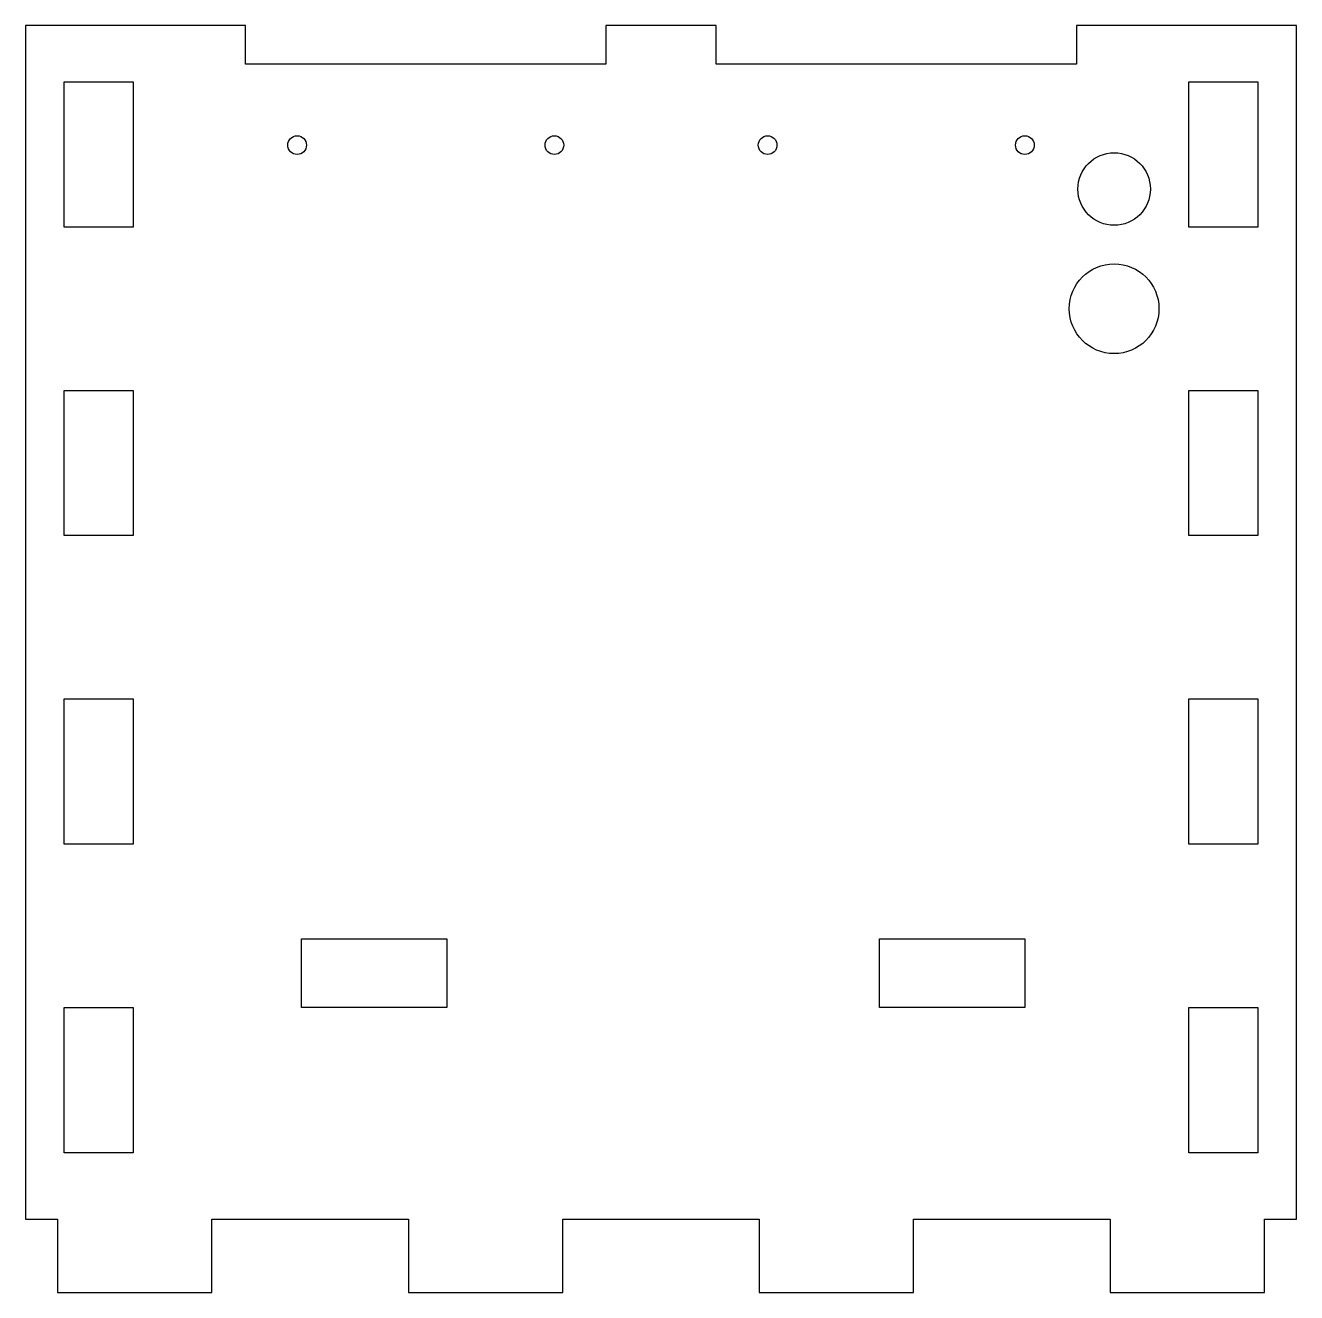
# Model space of a CAD drawing. Header units: millimetres. Extents: x -2.5 to 82.5, y 0 to 84.7.
import ezdxf

# ---------------------------------------------------------------- set-up
doc = ezdxf.new("R2010")
doc.units = ezdxf.units.MM

msp = doc.modelspace()

# ---------------------------------------------------------------- linework, layer by layer
for points in [[(36.37, 84.7), (36.37, 82.1), (12.27, 82.1), (12.27, 84.7), (-2.45, 84.7), (-2.45, 4.9), (-0.3, 4.9), (-0.3, 0), (10.013, 0), (10.013, 4.9), (23.163, 4.9), (23.163, 0), (33.475, 0), (33.475, 4.9), (46.625, 4.9), (46.625, 0), (56.938, 0), (56.938, 4.9), (70.088, 4.9), (70.088, 0), (80.4, 0), (80.4, 4.9), (82.55, 4.9), (82.55, 84.7), (67.83, 84.7), (67.83, 82.1), (43.73, 82.1), (43.73, 84.7)], [(4.75, 80.933), (4.75, 71.221), (0.15, 71.221), (0.15, 80.933)], [(75.35, 80.933), (79.95, 80.933), (79.95, 71.221), (75.35, 71.221)], [(4.75, 60.308), (4.75, 50.596), (0.15, 50.596), (0.15, 60.308)], [(79.95, 60.308), (79.95, 50.596), (75.35, 50.596), (75.35, 60.308)], [(4.75, 39.683), (4.75, 29.971), (0.15, 29.971), (0.15, 39.683)], [(79.95, 39.683), (79.95, 29.971), (75.35, 29.971), (75.35, 39.683)], [(16.021, 23.65), (25.733, 23.65), (25.733, 19.05), (16.021, 19.05)], [(64.379, 23.65), (64.379, 19.05), (54.667, 19.05), (54.667, 23.65)], [(4.75, 19.058), (4.75, 9.346), (0.15, 9.346), (0.15, 19.058)], [(79.95, 19.058), (79.95, 9.346), (75.35, 9.346), (75.35, 19.058)]]:
    msp.add_lwpolyline(points, close=True)
for centre, radius in [((15.72, 76.7), 0.625), ((32.92, 76.7), 0.625), ((47.18, 76.7), 0.625), ((64.38, 76.7), 0.625), ((70.35, 73.765), 2.425), ((70.35, 65.765), 3)]:
    msp.add_circle(centre, radius)

doc.saveas('drawing.dxf')
